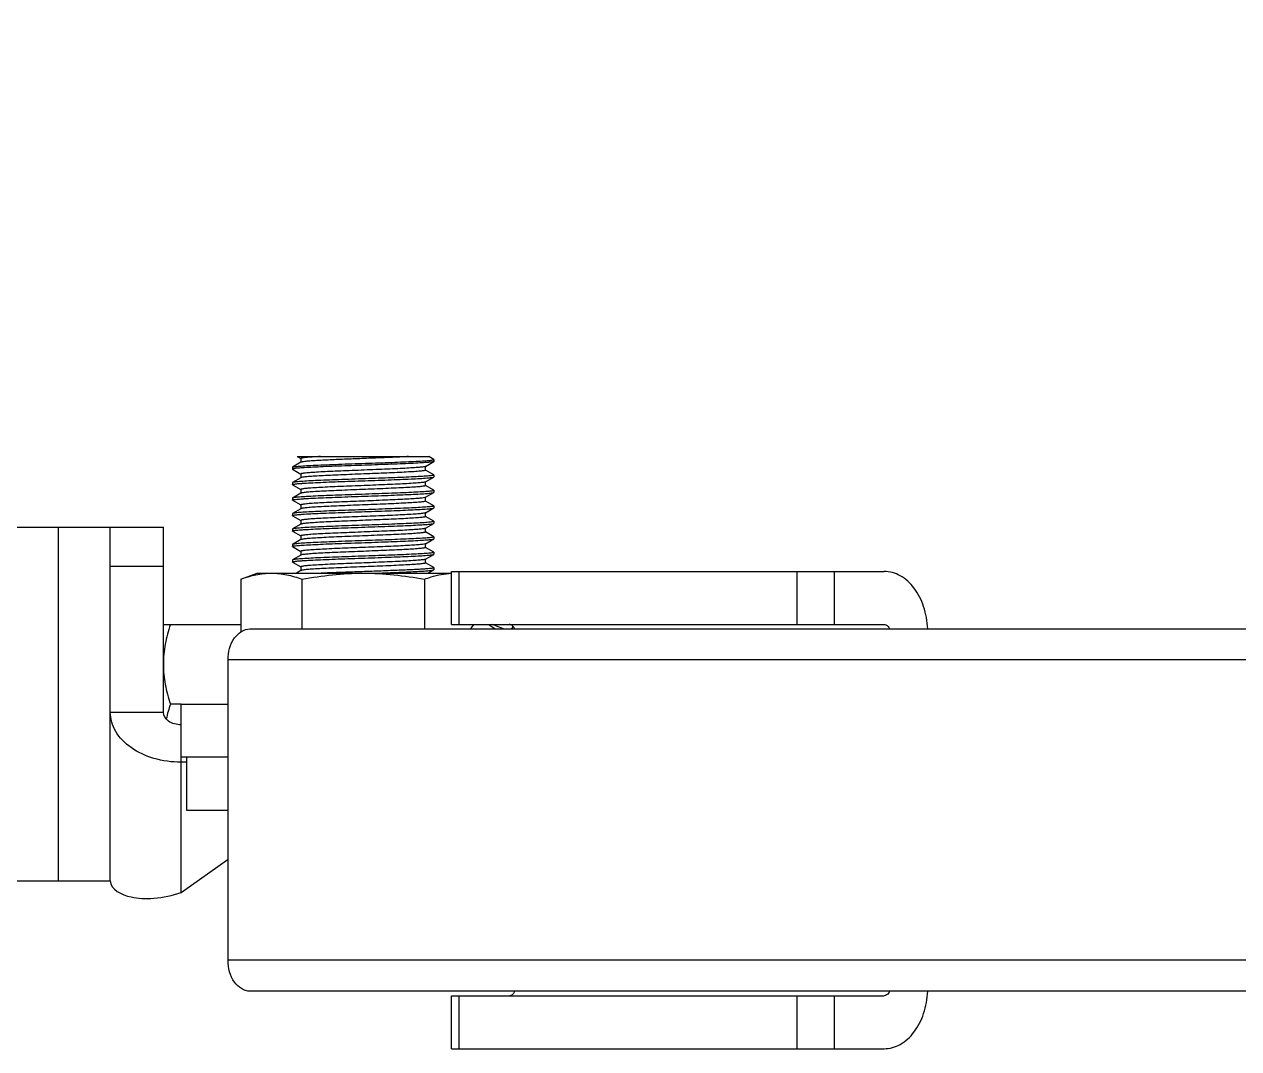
# Model space of a CAD drawing. Extents: x -191212 to 1245715665, y -234495 to 250873.
# Drawn here: x 184853.2 to 185317.9, y 131546.9 to 131938.8 of the extents above; entities that cross this region are included whole.
import ezdxf

# ---------------------------------------------------------------- set-up
doc = ezdxf.new("R2010")
doc.units = 0
doc.header["$LTSCALE"] = 500
doc.layers.get('0').update_dxf_attribs({"linetype": 'CONTINUOUS'})
doc.layers.add('PUB_TEXT', color=7, linetype='CONTINUOUS')
doc.styles.get("Standard").update_dxf_attribs({"font": 'tssdeng.shx', "width": 0.7, "bigfont": 'hztxt.shx'})
doc.dimstyles.get("Standard").update_dxf_attribs({"dimscale": 100, "dimtxt": 3.5, "dimasz": 1, "dimexe": 2.5, "dimexo": 3, "dimgap": 1.5, "dimtad": 1, "dimdec": 0, "dimzin": 0, "dimdsep": 46, "dimtxsty": 'Standard', "dimblk": 'ARCHTICK', "dimcen": 0.09, "dimadec": 0, "dimazin": 0, "dimtfac": 1, "dimtdec": 0, "dimtix": 1, "dimtmove": 2, "dimatfit": 3, "dimfxl": 1, "dimtolj": 1, "dimtzin": 0, "dimarcsym": 0})

# ---------------------------------------------------------------- blocks, each defined once
blk = doc.blocks.new('_ArchTick')
at = {"color": 0, "linetype": 'ByBlock', "const_width": 0.4}
blk.add_lwpolyline([(-0.5, -0.5), (0.5, 0.5)], dxfattribs=at)
blk = doc.blocks.new('deeeeee')
at = {"linetype": 'Continuous'}
for p, q in [((-465055.39, -352122.28), (-465060.15, -352125.02)), ((-465057.47, -352118.95), (-465055.42, -352120.14)), ((-465057.47, -352118.95), (-464981.8, -352118.95)), ((-465055.39, -352120.11), (-465055.39, -352122.28)), ((-465055.31, -352122.23), (-465055.39, -352122.28)), ((-464983.82, -352124.65), (-464983.74, -352124.6)), ((-464983.74, -352124.6), (-464978.98, -352121.85)), ((-464983.74, -352126.78), (-464983.74, -352124.6)), ((-464978.99, -352120.57), (-464981.8, -352118.95)), ((-464978.91, -352120.66), (-464978.99, -352120.57)), ((-464978.91, -352121.77), (-464978.98, -352121.85)), ((-464978.91, -352120.66), (-464978.91, -352121.77)), ((-465060.22, -352125.11), (-465060.15, -352125.02)), ((-465060.22, -352125.11), (-465060.22, -352126.21)), ((-465060.22, -352125.11), (-465060.22, -352126.21)), ((-465060.22, -352126.2), (-465060.22, -352126.21)), ((-465060.15, -352126.3), (-465060.22, -352126.21)), ((-465060.15, -352126.3), (-465055.42, -352129.04)), ((-465055.39, -352131.18), (-465060.15, -352133.91)), ((-465055.39, -352129), (-465055.39, -352131.18)), ((-465055.31, -352131.13), (-465055.39, -352131.18)), ((-465055.15, -352131.06), (-465055.31, -352131.13)), ((-464983.74, -352133.5), (-464978.98, -352130.75)), ((-464978.99, -352129.47), (-464983.72, -352126.74)), ((-464978.99, -352129.47), (-464978.91, -352129.55)), ((-464978.98, -352130.75), (-464978.91, -352130.66)), ((-464978.91, -352129.55), (-464978.91, -352130.66)), ((-464978.91, -352129.55), (-464978.91, -352130.66)), ((-465060.15, -352133.91), (-465060.22, -352134)), ((-465060.22, -352134), (-465060.22, -352135.11)), ((-465060.22, -352134), (-465060.22, -352135.11)), ((-465060.22, -352135.11), (-465060.22, -352135.09)), ((-465060.15, -352135.19), (-465060.22, -352135.11)), ((-465060.15, -352135.19), (-465055.42, -352137.93)), ((-465055.39, -352137.9), (-465055.39, -352140.07)), ((-464983.82, -352133.55), (-464983.74, -352133.5)), ((-464983.74, -352135.67), (-464983.74, -352133.5)), ((-464978.99, -352138.36), (-464983.72, -352135.64)), ((-464978.99, -352138.36), (-464978.91, -352138.45)), ((-464978.91, -352138.45), (-464978.91, -352139.55)), ((-464978.91, -352138.45), (-464978.91, -352139.55)), ((-465060.15, -352142.81), (-465060.22, -352142.89)), ((-465060.22, -352142.89), (-465060.22, -352144)), ((-465060.22, -352142.89), (-465060.22, -352144)), ((-465060.22, -352144), (-465060.22, -352143.99)), ((-465060.15, -352144.09), (-465060.22, -352144)), ((-465055.39, -352140.07), (-465060.15, -352142.81)), ((-465060.15, -352144.09), (-465055.42, -352146.82)), ((-465055.31, -352140.02), (-465055.39, -352140.07)), ((-464983.82, -352142.44), (-464983.74, -352142.39)), ((-464983.74, -352142.39), (-464978.98, -352139.64)), ((-464983.74, -352144.57), (-464983.74, -352142.39)), ((-464978.99, -352147.25), (-464983.72, -352144.53)), ((-464978.98, -352139.64), (-464978.91, -352139.55)), ((-465060.15, -352151.7), (-465060.22, -352151.79)), ((-465060.22, -352151.79), (-465060.22, -352152.89)), ((-465060.22, -352151.79), (-465060.22, -352152.89)), ((-465055.39, -352148.96), (-465060.15, -352151.7)), ((-465055.39, -352146.79), (-465055.39, -352148.96)), ((-465055.31, -352148.91), (-465055.39, -352148.96)), ((-464983.82, -352151.33), (-464983.74, -352151.28)), ((-464983.74, -352151.28), (-464978.98, -352148.53)), ((-464983.74, -352153.46), (-464983.74, -352151.28)), ((-464978.99, -352147.25), (-464978.91, -352147.34)), ((-464978.98, -352148.53), (-464978.91, -352148.45)), ((-464978.91, -352147.34), (-464978.91, -352148.45)), ((-464978.91, -352147.34), (-464978.91, -352148.45)), ((-465060.22, -352152.89), (-465060.22, -352152.88)), ((-465060.15, -352152.98), (-465060.22, -352152.89)), ((-465060.15, -352152.98), (-465055.42, -352155.72)), ((-465055.39, -352157.86), (-465060.15, -352160.59)), ((-465055.39, -352155.68), (-465055.39, -352157.86)), ((-465055.31, -352157.81), (-465055.39, -352157.86)), ((-464983.74, -352160.18), (-464978.98, -352157.43)), ((-464978.99, -352156.15), (-464983.72, -352153.42)), ((-464978.99, -352156.15), (-464978.91, -352156.23)), ((-464978.98, -352157.43), (-464978.91, -352157.34)), ((-464978.91, -352156.23), (-464978.91, -352157.34)), ((-464978.91, -352156.23), (-464978.91, -352157.34)), ((-465419.1, -352159.62), (-465134.51, -352159.62)), ((-465194.77, -352362.9), (-465194.77, -352159.62)), ((-465165, -352362.9), (-465165, -352159.62)), ((-465134.51, -352265.97), (-465134.51, -352159.62)), ((-465060.15, -352160.59), (-465060.22, -352160.68)), ((-465060.22, -352160.68), (-465060.22, -352161.79)), ((-465060.22, -352160.68), (-465060.22, -352161.79)), ((-465060.22, -352161.79), (-465060.22, -352161.77)), ((-465060.15, -352161.87), (-465060.22, -352161.79)), ((-465060.15, -352161.87), (-465055.42, -352164.61)), ((-465055.39, -352164.58), (-465055.39, -352166.75)), ((-464983.82, -352160.23), (-464983.74, -352160.18)), ((-464983.74, -352162.35), (-464983.74, -352160.18)), ((-464983.74, -352169.07), (-464978.98, -352166.32)), ((-464978.99, -352165.04), (-464983.72, -352162.32)), ((-464978.99, -352165.04), (-464978.91, -352165.13)), ((-464978.98, -352166.32), (-464978.91, -352166.23)), ((-464978.91, -352165.13), (-464978.91, -352166.23)), ((-464978.91, -352165.13), (-464978.91, -352166.23)), ((-465060.15, -352169.49), (-465060.22, -352169.57)), ((-465060.22, -352169.57), (-465060.22, -352170.68)), ((-465060.22, -352169.57), (-465060.22, -352170.68)), ((-465060.22, -352170.68), (-465060.22, -352170.67)), ((-465060.15, -352170.77), (-465060.22, -352170.68)), ((-465055.39, -352166.75), (-465060.15, -352169.49)), ((-465060.15, -352170.77), (-465055.42, -352173.51)), ((-465055.31, -352166.7), (-465055.39, -352166.75)), ((-465055.39, -352173.47), (-465055.39, -352175.64)), ((-464983.82, -352169.12), (-464983.97, -352169.18)), ((-464983.82, -352169.12), (-464983.74, -352169.07)), ((-464983.74, -352171.25), (-464983.74, -352169.07)), ((-464978.99, -352173.93), (-464983.72, -352171.21)), ((-465060.15, -352178.38), (-465060.22, -352178.47)), ((-465060.22, -352178.47), (-465060.22, -352179.58)), ((-465060.22, -352178.47), (-465060.22, -352179.58)), ((-465060.22, -352179.58), (-465060.22, -352179.56)), ((-465060.15, -352179.66), (-465060.22, -352179.58)), ((-465055.39, -352175.64), (-465060.15, -352178.38)), ((-465060.15, -352179.66), (-465055.42, -352182.4)), ((-465055.31, -352175.6), (-465055.39, -352175.64)), ((-465055.21, -352175.55), (-465055.31, -352175.6)), ((-464983.82, -352178.01), (-464983.74, -352177.96)), ((-464983.74, -352177.96), (-464978.98, -352175.21)), ((-464983.74, -352180.14), (-464983.74, -352177.96)), ((-464978.99, -352182.83), (-464983.72, -352180.1)), ((-464978.99, -352173.93), (-464978.91, -352174.02)), ((-464978.98, -352175.21), (-464978.91, -352175.13)), ((-464978.91, -352174.02), (-464978.91, -352175.13)), ((-464978.91, -352174.02), (-464978.91, -352175.13)), ((-465165, -352181.95), (-465134.51, -352181.95)), ((-465089.98, -352189.47), (-465080.55, -352186.04)), ((-465080.55, -352186.04), (-464968.76, -352186.04)), ((-465055.39, -352184.54), (-465058, -352186.04)), ((-465055.39, -352182.36), (-465055.39, -352184.54)), ((-465055.31, -352184.49), (-465055.39, -352184.54)), ((-464982.32, -352186.04), (-464978.98, -352184.11)), ((-464978.99, -352182.83), (-464978.91, -352182.91)), ((-464978.98, -352184.11), (-464978.91, -352184.02)), ((-464978.91, -352182.91), (-464978.91, -352184.02)), ((-464978.91, -352182.91), (-464978.91, -352184.02)), ((-464968.76, -352215.5), (-464968.76, -352185.01)), ((-464968.76, -352185.01), (-464719.94, -352185.01)), ((-464964.3, -352215.5), (-464964.3, -352185.01)), ((-464770.25, -352185.01), (-464770.25, -352215.5)), ((-464748.69, -352185.01), (-464748.69, -352215.5)), ((-465089.98, -352189.47), (-465089.98, -352219.73)), ((-465054.78, -352189.47), (-465054.78, -352218.04)), ((-464984.36, -352189.47), (-464984.36, -352218.04)), ((-465134.51, -352215.53), (-465089.98, -352215.53)), ((-465084.68, -352218.04), (-463417.94, -352218.04)), ((-464968.76, -352215.5), (-464719.94, -352215.5)), ((-464956.07, -352215.5), (-464957.87, -352218.04)), ((-464944.68, -352215.5), (-464944.5, -352215.75)), ((-465097.26, -352408.62), (-465097.26, -352235.83)), ((-463552.7, -352235.83), (-465097.26, -352235.83)), ((-465124.35, -352261.26), (-465130.43, -352261.26)), ((-465124.35, -352369.58), (-465124.35, -352261.25)), ((-465124.35, -352261.25), (-465097.26, -352261.25)), ((-465165, -352265.97), (-465134.51, -352265.97)), ((-465097.26, -352291.74), (-465124.35, -352291.74)), ((-465121.21, -352291.74), (-465121.21, -352322.23)), ((-465121.21, -352294.72), (-465124.35, -352294.72)), ((-465121.21, -352322.23), (-465097.26, -352322.23)), ((-465124.35, -352369.58), (-465097.26, -352350.42)), ((-465881.56, -352362.9), (-465165, -352362.9)), ((-463552.7, -352408.62), (-465097.26, -352408.62)), ((-463417.94, -352426.41), (-465084.68, -352426.41)), ((-464968.76, -352459.44), (-464968.76, -352428.95)), ((-464968.76, -352428.95), (-464719.94, -352428.95)), ((-464964.3, -352459.44), (-464964.3, -352428.95)), ((-464770.25, -352428.95), (-464770.25, -352459.44)), ((-464748.69, -352428.95), (-464748.69, -352459.44)), ((-464968.76, -352459.44), (-464719.94, -352459.44))]:
    blk.add_line(p, q, dxfattribs=at)
blk.add_lwpolyline([(-464938.91, -352218.04), (-464942.89, -352216.53), (-464945.02, -352215.5)], dxfattribs=at)
blk.add_arc((-464942.68, -352211.62), 10.52, 330.22964, 332.12474, dxfattribs=at)
for points, knots in [([(-464978.98, -352121.85), (-464979.11, -352121.93), (-464979.53, -352122.02), (-464980.31, -352122.15), (-464981.47, -352122.28), (-464983.69, -352122.47), (-464987.26, -352122.7), (-464992.41, -352122.96), (-464998.55, -352123.23), (-465005.47, -352123.49), (-465012.9, -352123.76), (-465020.58, -352124.03), (-465028.22, -352124.29), (-465035.55, -352124.56), (-465042.28, -352124.82), (-465048.18, -352125.09), (-465052.48, -352125.32), (-465055.34, -352125.51), (-465057, -352125.64), (-465058.31, -352125.77), (-465059.3, -352125.9), (-465059.85, -352126.03), (-465060.2, -352126.12), (-465060.22, -352126.2)], [0, 0, 0, 0, 0.005436, 0.015295, 0.02956, 0.048124, 0.097458, 0.161522, 0.237979, 0.324028, 0.416511, 0.512037, 0.607098, 0.698208, 0.782022, 0.855468, 0.915857, 0.940446, 0.960989, 0.977304, 0.989257, 0.996774, 1, 1, 1, 1]), ([(-465060.15, -352125.02), (-465060.02, -352124.95), (-465059.6, -352124.85), (-465058.81, -352124.72), (-465057.65, -352124.59), (-465055.42, -352124.4), (-465051.82, -352124.17), (-465046.64, -352123.91), (-465040.47, -352123.64), (-465033.52, -352123.37), (-465026.05, -352123.11), (-465018.35, -352122.84), (-465010.69, -352122.57), (-465003.36, -352122.31), (-464996.63, -352122.04), (-464990.75, -352121.77), (-464986.47, -352121.54), (-464983.64, -352121.35), (-464982, -352121.22), (-464980.73, -352121.09), (-464979.75, -352120.96), (-464979.26, -352120.85), (-464978.91, -352120.74), (-464978.91, -352120.66)], [0, 0, 0, 0, 0.005474, 0.015397, 0.029751, 0.04843, 0.098054, 0.162473, 0.239322, 0.325768, 0.418622, 0.514456, 0.609731, 0.70093, 0.784687, 0.857913, 0.91791, 0.942239, 0.962481, 0.978455, 0.990031, 0.997145, 1, 1, 1, 1]), ([(-465044.14, -352118.95), (-465045.73, -352119.04), (-465047.97, -352119.17), (-465050.74, -352119.37), (-465052.35, -352119.52), (-465053.61, -352119.65), (-465054.57, -352119.79), (-465055.06, -352119.91), (-465055.39, -352120.03), (-465055.39, -352120.11)], [0, 0, 0, 0, 0.42036, 0.591474, 0.734119, 0.846922, 0.928807, 0.97931, 1, 1, 1, 1]), ([(-464983.82, -352124.65), (-464983.94, -352124.72), (-464984.33, -352124.82), (-464985.49, -352125.03), (-464987.74, -352125.24), (-464991.27, -352125.5), (-464995.86, -352125.76), (-465001.31, -352126.03), (-465007.43, -352126.29), (-465014, -352126.56), (-465020.78, -352126.83), (-465027.51, -352127.09), (-465033.94, -352127.36), (-465039.85, -352127.62), (-465045.01, -352127.89), (-465048.76, -352128.12), (-465051.24, -352128.31), (-465052.69, -352128.44), (-465053.81, -352128.57), (-465054.66, -352128.71), (-465055.1, -352128.81), (-465055.39, -352128.93), (-465055.39, -352129)], [0, 0, 0, 0, 0.005874, 0.016149, 0.049759, 0.099805, 0.164491, 0.241456, 0.327881, 0.420594, 0.516191, 0.611162, 0.702019, 0.785427, 0.858327, 0.918049, 0.942269, 0.962424, 0.97834, 0.989887, 0.997022, 1, 1, 1, 1]), ([(-464993.49, -352118.95), (-464996.2, -352119.11), (-465002.1, -352119.4), (-465011.43, -352119.79), (-465021.45, -352120.18), (-465031.3, -352120.57), (-465039.04, -352120.91), (-465044.54, -352121.2), (-465047.94, -352121.39), (-465050.74, -352121.6), (-465052.9, -352121.78), (-465054.33, -352121.99), (-465055.09, -352122.11), (-465055.31, -352122.23)], [0, 0, 0, 0, 0.131034, 0.286202, 0.452618, 0.616437, 0.764037, 0.82784, 0.883154, 0.928833, 0.963939, 0.987775, 1, 1, 1, 1]), ([(-465060.22, -352135.09), (-465060.2, -352135.01), (-465059.85, -352134.92), (-465059.3, -352134.79), (-465058.31, -352134.67), (-465057, -352134.53), (-465055.34, -352134.4), (-465052.48, -352134.21), (-465048.19, -352133.98), (-465042.28, -352133.72), (-465035.55, -352133.45), (-465028.23, -352133.19), (-465020.58, -352132.92), (-465012.9, -352132.65), (-465005.47, -352132.39), (-464998.55, -352132.12), (-464992.41, -352131.86), (-464987.26, -352131.59), (-464983.69, -352131.37), (-464981.47, -352131.17), (-464980.31, -352131.04), (-464979.53, -352130.91), (-464979.11, -352130.82), (-464978.98, -352130.75)], [0, 0, 0, 0, 0.003225, 0.010741, 0.022692, 0.039006, 0.059547, 0.084135, 0.144521, 0.217966, 0.301777, 0.392884, 0.487948, 0.583476, 0.67596, 0.762008, 0.838468, 0.902535, 0.95187, 0.970436, 0.984702, 0.994562, 1, 1, 1, 1]), ([(-464978.91, -352129.55), (-464978.91, -352129.63), (-464979.26, -352129.74), (-464979.75, -352129.85), (-464980.73, -352129.98), (-464982, -352130.11), (-464983.64, -352130.25), (-464986.47, -352130.44), (-464990.75, -352130.67), (-464996.63, -352130.93), (-465003.36, -352131.2), (-465010.69, -352131.47), (-465018.35, -352131.73), (-465026.05, -352132), (-465033.52, -352132.27), (-465040.47, -352132.53), (-465046.64, -352132.8), (-465051.82, -352133.06), (-465055.42, -352133.29), (-465057.65, -352133.49), (-465058.81, -352133.61), (-465059.6, -352133.75), (-465060.02, -352133.84), (-465060.15, -352133.91)], [0, 0, 0, 0, 0.002855, 0.009969, 0.021546, 0.03752, 0.057763, 0.082092, 0.142088, 0.215313, 0.299069, 0.390267, 0.485541, 0.581373, 0.674225, 0.760673, 0.837524, 0.901944, 0.951568, 0.970248, 0.984602, 0.994526, 1, 1, 1, 1]), ([(-464983.74, -352126.78), (-464983.74, -352126.85), (-464984.02, -352126.97), (-464984.46, -352127.07), (-464985.28, -352127.2), (-464986.36, -352127.33), (-464987.76, -352127.46), (-464990.17, -352127.65), (-464993.81, -352127.87), (-464998.84, -352128.13), (-465004.6, -352128.4), (-465010.9, -352128.66), (-465017.51, -352128.92), (-465024.19, -352129.18), (-465030.7, -352129.45), (-465036.82, -352129.71), (-465042.32, -352129.97), (-465047.01, -352130.23), (-465050.73, -352130.47), (-465053.33, -352130.74), (-465054.7, -352130.91), (-465055.15, -352131.06)], [0, 0, 0, 0, 0.002911, 0.009849, 0.021073, 0.036545, 0.056142, 0.079704, 0.137856, 0.208956, 0.290481, 0.379534, 0.472947, 0.567398, 0.659524, 0.746048, 0.823893, 0.890294, 0.942901, 0.979872, 1, 1, 1, 1]), ([(-464978.91, -352138.45), (-464978.91, -352138.52), (-464979.26, -352138.63), (-464979.75, -352138.74), (-464980.73, -352138.88), (-464982, -352139.01), (-464983.64, -352139.14), (-464986.47, -352139.33), (-464990.75, -352139.56), (-464996.63, -352139.83), (-465003.36, -352140.09), (-465010.69, -352140.36), (-465018.35, -352140.63), (-465026.05, -352140.89), (-465033.52, -352141.16), (-465040.47, -352141.43), (-465046.64, -352141.69), (-465051.82, -352141.96), (-465055.42, -352142.18), (-465057.65, -352142.38), (-465058.81, -352142.51), (-465059.6, -352142.64), (-465060.02, -352142.73), (-465060.15, -352142.81)], [0, 0, 0, 0, 0.002855, 0.009968, 0.021544, 0.037518, 0.05776, 0.082088, 0.142084, 0.21531, 0.299066, 0.390263, 0.485541, 0.581378, 0.674232, 0.760678, 0.837529, 0.901949, 0.951571, 0.970249, 0.984603, 0.994526, 1, 1, 1, 1]), ([(-464983.82, -352133.55), (-464983.94, -352133.62), (-464984.33, -352133.71), (-464985.49, -352133.92), (-464987.74, -352134.13), (-464991.27, -352134.4), (-464995.86, -352134.65), (-465001.31, -352134.92), (-465007.43, -352135.19), (-465014, -352135.45), (-465020.78, -352135.72), (-465027.51, -352135.99), (-465033.94, -352136.25), (-465039.85, -352136.52), (-465045.01, -352136.78), (-465048.76, -352137.01), (-465051.24, -352137.2), (-465052.69, -352137.34), (-465053.81, -352137.46), (-465054.66, -352137.6), (-465055.1, -352137.7), (-465055.39, -352137.82), (-465055.39, -352137.9)], [0, 0, 0, 0, 0.005874, 0.016149, 0.049759, 0.099805, 0.164491, 0.241457, 0.327881, 0.420594, 0.516191, 0.611162, 0.702019, 0.785427, 0.858326, 0.918049, 0.942267, 0.962424, 0.978338, 0.989888, 0.99702, 1, 1, 1, 1]), ([(-464983.74, -352135.67), (-464983.74, -352135.74), (-464984.03, -352135.86), (-464984.48, -352135.97), (-464985.33, -352136.1), (-464986.45, -352136.23), (-464987.89, -352136.36), (-464990.37, -352136.56), (-464994.12, -352136.79), (-464999.28, -352137.05), (-465005.19, -352137.31), (-465011.62, -352137.58), (-465018.35, -352137.85), (-465025.13, -352138.11), (-465031.69, -352138.38), (-465037.82, -352138.65), (-465043.27, -352138.91), (-465047.85, -352139.17), (-465051.39, -352139.43), (-465053.64, -352139.65), (-465054.81, -352139.86), (-465055.19, -352139.95), (-465055.31, -352140.02)], [0, 0, 0, 0, 0.002979, 0.01011, 0.021658, 0.037569, 0.057721, 0.081935, 0.141646, 0.214533, 0.297928, 0.388772, 0.483732, 0.579321, 0.672029, 0.758455, 0.835426, 0.900125, 0.95019, 0.983823, 0.994112, 1, 1, 1, 1]), ([(-465060.22, -352143.99), (-465060.2, -352143.9), (-465059.85, -352143.81), (-465059.3, -352143.68), (-465058.31, -352143.56), (-465057, -352143.43), (-465055.34, -352143.3), (-465052.48, -352143.1), (-465048.19, -352142.88), (-465042.28, -352142.61), (-465035.55, -352142.35), (-465028.22, -352142.08), (-465020.58, -352141.81), (-465012.9, -352141.55), (-465005.47, -352141.28), (-464998.55, -352141.01), (-464992.41, -352140.75), (-464987.26, -352140.49), (-464983.69, -352140.26), (-464981.47, -352140.06), (-464980.31, -352139.94), (-464979.53, -352139.8), (-464979.11, -352139.71), (-464978.98, -352139.64)], [0, 0, 0, 0, 0.003225, 0.010742, 0.022694, 0.039008, 0.059551, 0.084139, 0.144526, 0.217973, 0.301788, 0.392894, 0.487953, 0.583479, 0.675961, 0.762009, 0.838466, 0.902531, 0.951868, 0.970435, 0.984701, 0.994562, 1, 1, 1, 1]), ([(-464984.06, -352142.53), (-464984.56, -352142.68), (-464985.99, -352142.85), (-464988.67, -352143.11), (-464992.45, -352143.36), (-464997.18, -352143.62), (-465002.71, -352143.88), (-465011.06, -352144.23), (-465019.76, -352144.57), (-465028.51, -352144.92), (-465034.75, -352145.18), (-465040.46, -352145.44), (-465045.43, -352145.7), (-465049.04, -352145.92), (-465051.42, -352146.11), (-465052.8, -352146.24), (-465053.87, -352146.37), (-465054.69, -352146.5), (-465055.12, -352146.6), (-465055.39, -352146.72), (-465055.39, -352146.79)], [0, 0, 0, 0, 0.02164, 0.059864, 0.113419, 0.180452, 0.258616, 0.345169, 0.53109, 0.623921, 0.712302, 0.793127, 0.863558, 0.921128, 0.944446, 0.963837, 0.979144, 0.990248, 0.997114, 1, 1, 1, 1]), ([(-464983.74, -352144.57), (-464983.74, -352144.64), (-464984.03, -352144.76), (-464984.48, -352144.86), (-464985.33, -352145), (-464986.45, -352145.12), (-464987.89, -352145.26), (-464990.37, -352145.45), (-464994.12, -352145.68), (-464999.28, -352145.94), (-465005.19, -352146.21), (-465011.62, -352146.47), (-465018.35, -352146.74), (-465025.13, -352147.01), (-465031.69, -352147.27), (-465037.82, -352147.54), (-465043.27, -352147.81), (-465047.85, -352148.06), (-465051.39, -352148.33), (-465053.64, -352148.54), (-465054.81, -352148.75), (-465055.19, -352148.84), (-465055.31, -352148.91)], [0, 0, 0, 0, 0.002978, 0.010111, 0.021657, 0.037569, 0.05772, 0.081936, 0.141647, 0.214533, 0.297928, 0.388772, 0.483731, 0.57932, 0.672029, 0.758455, 0.835427, 0.900125, 0.95019, 0.983823, 0.99411, 1, 1, 1, 1]), ([(-465060.22, -352152.88), (-465060.2, -352152.8), (-465059.85, -352152.71), (-465059.3, -352152.58), (-465058.31, -352152.46), (-465057, -352152.32), (-465055.34, -352152.19), (-465052.48, -352152), (-465048.19, -352151.77), (-465042.28, -352151.5), (-465035.55, -352151.24), (-465028.23, -352150.97), (-465020.58, -352150.71), (-465012.91, -352150.44), (-465005.47, -352150.17), (-464998.55, -352149.91), (-464992.41, -352149.64), (-464987.26, -352149.38), (-464983.69, -352149.15), (-464981.47, -352148.96), (-464980.31, -352148.83), (-464979.53, -352148.7), (-464979.11, -352148.61), (-464978.98, -352148.53)], [0, 0, 0, 0, 0.003225, 0.010742, 0.022693, 0.039008, 0.059551, 0.084139, 0.144525, 0.217968, 0.30178, 0.392886, 0.487947, 0.583471, 0.675953, 0.762004, 0.838465, 0.902532, 0.951868, 0.970435, 0.984701, 0.994562, 1, 1, 1, 1]), ([(-464978.91, -352147.34), (-464978.91, -352147.42), (-464979.26, -352147.53), (-464979.75, -352147.64), (-464980.73, -352147.77), (-464982, -352147.9), (-464983.64, -352148.03), (-464986.47, -352148.22), (-464990.75, -352148.46), (-464996.63, -352148.72), (-465003.36, -352148.99), (-465010.69, -352149.25), (-465018.35, -352149.52), (-465026.06, -352149.79), (-465033.52, -352150.06), (-465040.47, -352150.32), (-465046.64, -352150.59), (-465051.82, -352150.85), (-465055.42, -352151.08), (-465057.65, -352151.27), (-465058.81, -352151.4), (-465059.6, -352151.53), (-465060.02, -352151.63), (-465060.15, -352151.7)], [0, 0, 0, 0, 0.002855, 0.009969, 0.021546, 0.03752, 0.057763, 0.082092, 0.142089, 0.215318, 0.299077, 0.390275, 0.485549, 0.581383, 0.674236, 0.760681, 0.837528, 0.901946, 0.95157, 0.970249, 0.984603, 0.994526, 1, 1, 1, 1]), ([(-464983.82, -352151.33), (-464983.94, -352151.4), (-464984.33, -352151.5), (-464985.49, -352151.71), (-464987.74, -352151.92), (-464991.27, -352152.18), (-464995.86, -352152.44), (-465001.31, -352152.71), (-465007.43, -352152.97), (-465014, -352153.24), (-465020.78, -352153.51), (-465027.51, -352153.77), (-465033.94, -352154.04), (-465039.85, -352154.3), (-465045.01, -352154.57), (-465048.76, -352154.8), (-465051.24, -352154.99), (-465052.69, -352155.12), (-465053.81, -352155.25), (-465054.66, -352155.39), (-465055.1, -352155.49), (-465055.39, -352155.61), (-465055.39, -352155.68)], [0, 0, 0, 0, 0.005876, 0.016149, 0.049758, 0.099805, 0.164491, 0.241457, 0.327882, 0.420595, 0.516192, 0.611162, 0.702019, 0.785427, 0.858326, 0.918048, 0.942268, 0.962423, 0.978339, 0.989887, 0.997021, 1, 1, 1, 1]), ([(-465060.22, -352161.77), (-465060.2, -352161.69), (-465059.85, -352161.6), (-465059.3, -352161.47), (-465058.31, -352161.35), (-465057, -352161.22), (-465055.34, -352161.08), (-465052.48, -352160.89), (-465048.19, -352160.66), (-465042.28, -352160.4), (-465035.55, -352160.13), (-465028.23, -352159.87), (-465020.58, -352159.6), (-465012.9, -352159.33), (-465005.47, -352159.07), (-464998.55, -352158.8), (-464992.41, -352158.54), (-464987.26, -352158.27), (-464983.69, -352158.05), (-464981.47, -352157.85), (-464980.31, -352157.72), (-464979.53, -352157.59), (-464979.11, -352157.5), (-464978.98, -352157.43)], [0, 0, 0, 0, 0.003225, 0.010741, 0.022692, 0.039006, 0.059547, 0.084135, 0.144521, 0.217967, 0.30178, 0.392887, 0.48795, 0.583479, 0.675962, 0.76201, 0.838468, 0.902535, 0.95187, 0.970436, 0.984702, 0.994562, 1, 1, 1, 1]), ([(-464978.91, -352156.23), (-464978.91, -352156.31), (-464979.26, -352156.42), (-464979.75, -352156.53), (-464980.73, -352156.66), (-464982, -352156.79), (-464983.64, -352156.93), (-464986.47, -352157.12), (-464990.75, -352157.35), (-464996.63, -352157.61), (-465003.36, -352157.88), (-465010.69, -352158.15), (-465018.35, -352158.41), (-465026.05, -352158.68), (-465033.52, -352158.95), (-465040.47, -352159.22), (-465046.64, -352159.48), (-465051.82, -352159.74), (-465055.42, -352159.97), (-465057.65, -352160.17), (-465058.81, -352160.29), (-465059.6, -352160.43), (-465060.02, -352160.52), (-465060.15, -352160.59)], [0, 0, 0, 0, 0.002855, 0.009968, 0.021545, 0.037519, 0.057762, 0.08209, 0.142086, 0.21531, 0.299066, 0.390263, 0.485539, 0.581372, 0.674224, 0.760672, 0.837524, 0.901944, 0.951568, 0.970248, 0.984602, 0.994526, 1, 1, 1, 1]), ([(-464983.74, -352153.46), (-464983.74, -352153.53), (-464984.03, -352153.65), (-464984.48, -352153.75), (-464985.33, -352153.89), (-464986.45, -352154.02), (-464987.89, -352154.15), (-464990.37, -352154.34), (-464994.12, -352154.57), (-464999.28, -352154.84), (-465005.19, -352155.1), (-465011.62, -352155.37), (-465018.35, -352155.63), (-465025.13, -352155.9), (-465031.69, -352156.17), (-465037.82, -352156.43), (-465043.27, -352156.7), (-465047.85, -352156.96), (-465051.39, -352157.22), (-465053.64, -352157.43), (-465054.81, -352157.64), (-465055.19, -352157.74), (-465055.31, -352157.81)], [0, 0, 0, 0, 0.002978, 0.010111, 0.021656, 0.037569, 0.05772, 0.081935, 0.141646, 0.214533, 0.297927, 0.388772, 0.483731, 0.579321, 0.67203, 0.758455, 0.835427, 0.900125, 0.95019, 0.983823, 0.994112, 1, 1, 1, 1]), ([(-465060.22, -352170.67), (-465060.2, -352170.58), (-465059.85, -352170.49), (-465059.3, -352170.36), (-465058.31, -352170.24), (-465057, -352170.11), (-465055.34, -352169.98), (-465052.48, -352169.79), (-465048.19, -352169.56), (-465042.28, -352169.29), (-465035.55, -352169.03), (-465028.22, -352168.76), (-465020.58, -352168.49), (-465012.9, -352168.23), (-465005.47, -352167.96), (-464998.55, -352167.69), (-464992.41, -352167.43), (-464987.26, -352167.17), (-464983.69, -352166.94), (-464981.47, -352166.74), (-464980.31, -352166.62), (-464979.53, -352166.49), (-464979.11, -352166.39), (-464978.98, -352166.32)], [0, 0, 0, 0, 0.003225, 0.010742, 0.022694, 0.039009, 0.059552, 0.08414, 0.144527, 0.217974, 0.301788, 0.392895, 0.487953, 0.583477, 0.675959, 0.762007, 0.838465, 0.902531, 0.951868, 0.970435, 0.984701, 0.994562, 1, 1, 1, 1]), ([(-464978.91, -352165.13), (-464978.91, -352165.2), (-464979.26, -352165.31), (-464979.75, -352165.42), (-464980.73, -352165.56), (-464982, -352165.69), (-464983.64, -352165.82), (-464986.47, -352166.01), (-464990.75, -352166.24), (-464996.63, -352166.51), (-465003.36, -352166.77), (-465010.69, -352167.04), (-465018.35, -352167.31), (-465026.06, -352167.57), (-465033.52, -352167.84), (-465040.47, -352168.11), (-465046.64, -352168.37), (-465051.82, -352168.64), (-465055.42, -352168.86), (-465057.65, -352169.06), (-465058.81, -352169.19), (-465059.6, -352169.32), (-465060.02, -352169.41), (-465060.15, -352169.49)], [0, 0, 0, 0, 0.002855, 0.009969, 0.021545, 0.037519, 0.05776, 0.082088, 0.142085, 0.215312, 0.29907, 0.390268, 0.485546, 0.581383, 0.674236, 0.760681, 0.83753, 0.901949, 0.951572, 0.970249, 0.984603, 0.994526, 1, 1, 1, 1]), ([(-464983.82, -352160.23), (-464983.94, -352160.3), (-464984.33, -352160.39), (-464985.49, -352160.6), (-464987.74, -352160.81), (-464991.27, -352161.08), (-464995.86, -352161.34), (-465001.31, -352161.6), (-465007.43, -352161.87), (-465014, -352162.13), (-465020.78, -352162.4), (-465027.51, -352162.67), (-465033.94, -352162.93), (-465039.85, -352163.2), (-465045.01, -352163.46), (-465048.76, -352163.69), (-465051.24, -352163.88), (-465052.69, -352164.02), (-465053.81, -352164.14), (-465054.66, -352164.28), (-465055.1, -352164.38), (-465055.39, -352164.5), (-465055.39, -352164.58)], [0, 0, 0, 0, 0.005874, 0.016149, 0.049758, 0.099805, 0.164491, 0.241456, 0.327881, 0.420594, 0.516191, 0.611162, 0.702019, 0.785427, 0.858327, 0.918049, 0.942268, 0.962424, 0.978338, 0.989888, 0.997021, 1, 1, 1, 1]), ([(-464983.74, -352162.35), (-464983.74, -352162.42), (-464984.03, -352162.54), (-464984.48, -352162.65), (-464985.33, -352162.78), (-464986.45, -352162.91), (-464987.89, -352163.04), (-464990.37, -352163.24), (-464994.12, -352163.47), (-464999.28, -352163.73), (-465005.19, -352163.99), (-465011.62, -352164.26), (-465018.35, -352164.53), (-465025.13, -352164.79), (-465031.69, -352165.06), (-465037.82, -352165.33), (-465043.27, -352165.59), (-465047.85, -352165.85), (-465051.39, -352166.11), (-465053.64, -352166.33), (-465054.81, -352166.54), (-465055.19, -352166.63), (-465055.31, -352166.7)], [0, 0, 0, 0, 0.002979, 0.01011, 0.021658, 0.037569, 0.057721, 0.081935, 0.141647, 0.214533, 0.297928, 0.388772, 0.483732, 0.57932, 0.672029, 0.758455, 0.835426, 0.900125, 0.950189, 0.983823, 0.994111, 1, 1, 1, 1]), ([(-464983.97, -352169.18), (-464984.42, -352169.34), (-464985.78, -352169.5), (-464988.37, -352169.77), (-464992.08, -352170.01), (-464996.77, -352170.28), (-465002.27, -352170.54), (-465008.39, -352170.8), (-465014.9, -352171.06), (-465021.59, -352171.33), (-465028.2, -352171.59), (-465034.5, -352171.85), (-465040.27, -352172.11), (-465045.3, -352172.37), (-465048.95, -352172.6), (-465051.37, -352172.79), (-465052.77, -352172.92), (-465053.85, -352173.04), (-465054.68, -352173.18), (-465055.11, -352173.28), (-465055.39, -352173.4), (-465055.39, -352173.47)], [0, 0, 0, 0, 0.019944, 0.056762, 0.109253, 0.175577, 0.253383, 0.339903, 0.432057, 0.52656, 0.620045, 0.70918, 0.79079, 0.861971, 0.920194, 0.943786, 0.963408, 0.9789, 0.990139, 0.997086, 1, 1, 1, 1]), ([(-464983.74, -352171.25), (-464983.74, -352171.32), (-464984.02, -352171.44), (-464984.46, -352171.54), (-464985.29, -352171.67), (-464986.39, -352171.8), (-464987.8, -352171.93), (-464990.23, -352172.12), (-464993.9, -352172.35), (-464998.97, -352172.61), (-465004.77, -352172.87), (-465011.11, -352173.13), (-465017.75, -352173.4), (-465024.46, -352173.66), (-465030.99, -352173.93), (-465037.11, -352174.19), (-465042.6, -352174.45), (-465047.26, -352174.71), (-465050.94, -352174.95), (-465053.46, -352175.23), (-465054.78, -352175.38), (-465055.21, -352175.55)], [0, 0, 0, 0, 0.00293, 0.009924, 0.021241, 0.036839, 0.056595, 0.080345, 0.138946, 0.21056, 0.292623, 0.382193, 0.476053, 0.570834, 0.663131, 0.749631, 0.827228, 0.893142, 0.945019, 0.981028, 1, 1, 1, 1]), ([(-465060.22, -352179.56), (-465060.2, -352179.48), (-465059.85, -352179.39), (-465059.3, -352179.26), (-465058.31, -352179.14), (-465057, -352179), (-465055.34, -352178.87), (-465052.48, -352178.68), (-465048.19, -352178.45), (-465042.28, -352178.19), (-465035.55, -352177.92), (-465028.23, -352177.65), (-465020.58, -352177.39), (-465012.91, -352177.12), (-465005.47, -352176.85), (-464998.55, -352176.59), (-464992.41, -352176.32), (-464987.26, -352176.06), (-464983.69, -352175.83), (-464981.47, -352175.64), (-464980.31, -352175.51), (-464979.53, -352175.38), (-464979.11, -352175.29), (-464978.98, -352175.21)], [0, 0, 0, 0, 0.003224, 0.010741, 0.022692, 0.039006, 0.059548, 0.084136, 0.144522, 0.217964, 0.301775, 0.392882, 0.487945, 0.583471, 0.675954, 0.762005, 0.838466, 0.902533, 0.951869, 0.970435, 0.984701, 0.994562, 1, 1, 1, 1]), ([(-464978.91, -352174.02), (-464978.91, -352174.1), (-464979.26, -352174.21), (-464979.75, -352174.32), (-464980.73, -352174.45), (-464982, -352174.58), (-464983.64, -352174.71), (-464986.47, -352174.91), (-464990.75, -352175.14), (-464996.63, -352175.4), (-465003.36, -352175.67), (-465010.69, -352175.93), (-465018.35, -352176.2), (-465026.05, -352176.47), (-465033.52, -352176.74), (-465040.47, -352177), (-465046.64, -352177.27), (-465051.82, -352177.53), (-465055.42, -352177.76), (-465057.65, -352177.96), (-465058.81, -352178.08), (-465059.6, -352178.21), (-465060.02, -352178.31), (-465060.15, -352178.38)], [0, 0, 0, 0, 0.002855, 0.009969, 0.021546, 0.037521, 0.057764, 0.082093, 0.14209, 0.215317, 0.299076, 0.390274, 0.485548, 0.581381, 0.674233, 0.760678, 0.837526, 0.901945, 0.951569, 0.970248, 0.984602, 0.994526, 1, 1, 1, 1]), ([(-464983.82, -352178.01), (-464983.94, -352178.08), (-464984.33, -352178.18), (-464985.49, -352178.39), (-464987.74, -352178.6), (-464991.27, -352178.86), (-464995.86, -352179.12), (-465001.31, -352179.39), (-465007.43, -352179.65), (-465014, -352179.92), (-465020.78, -352180.19), (-465027.51, -352180.45), (-465033.94, -352180.72), (-465039.85, -352180.99), (-465045.01, -352181.25), (-465048.76, -352181.48), (-465051.24, -352181.67), (-465052.69, -352181.8), (-465053.81, -352181.93), (-465054.66, -352182.07), (-465055.1, -352182.17), (-465055.39, -352182.29), (-465055.39, -352182.36)], [0, 0, 0, 0, 0.005875, 0.016149, 0.049759, 0.099805, 0.164492, 0.241457, 0.327882, 0.420594, 0.516191, 0.611162, 0.702019, 0.785427, 0.858326, 0.918049, 0.942268, 0.962424, 0.978338, 0.989888, 0.99702, 1, 1, 1, 1]), ([(-464983.74, -352180.14), (-464983.74, -352180.21), (-464984.03, -352180.33), (-464984.48, -352180.43), (-464985.33, -352180.57), (-464986.45, -352180.7), (-464987.89, -352180.83), (-464990.37, -352181.02), (-464994.12, -352181.25), (-464999.28, -352181.52), (-465005.19, -352181.78), (-465011.62, -352182.05), (-465018.35, -352182.31), (-465025.13, -352182.58), (-465031.69, -352182.85), (-465037.82, -352183.11), (-465043.27, -352183.38), (-465047.85, -352183.64), (-465051.39, -352183.9), (-465053.64, -352184.11), (-465054.81, -352184.32), (-465055.19, -352184.42), (-465055.31, -352184.49)], [0, 0, 0, 0, 0.002978, 0.01011, 0.021657, 0.037569, 0.057721, 0.081935, 0.141646, 0.214533, 0.297927, 0.388772, 0.483732, 0.579321, 0.67203, 0.758455, 0.835427, 0.900125, 0.95019, 0.983823, 0.994112, 1, 1, 1, 1]), ([(-465089.98, -352189.47), (-465087.13, -352188.43), (-465081.36, -352186.7), (-465075.34, -352186.04), (-465072.38, -352186.04)], [0, 0, 0, 0, 0.506411, 1, 1, 1, 1]), ([(-465072.38, -352186.04), (-465069.42, -352186.04), (-465063.4, -352186.7), (-465057.63, -352188.43), (-465054.78, -352189.47)], [0, 0, 0, 0, 0.493589, 1, 1, 1, 1]), ([(-464978.91, -352182.91), (-464978.91, -352182.96), (-464979.07, -352183.05), (-464979.35, -352183.12), (-464979.84, -352183.22), (-464980.85, -352183.36), (-464982.58, -352183.53), (-464985.16, -352183.71), (-464988.4, -352183.91), (-464992.23, -352184.1), (-464996.58, -352184.29), (-465003.17, -352184.55), (-465012.03, -352184.88), (-465022.91, -352185.25), (-465033.54, -352185.63), (-465040.45, -352185.9), (-465043.73, -352186.04)], [0, 0, 0, 0, 0.002115, 0.006819, 0.014376, 0.024804, 0.054125, 0.094291, 0.144561, 0.203991, 0.271458, 0.345683, 0.50868, 0.68068, 0.848679, 1, 1, 1, 1]), ([(-465013.6, -352186.04), (-465009.23, -352185.88), (-465002.93, -352185.66), (-464994.93, -352185.33), (-464989.88, -352185.09), (-464985.7, -352184.86), (-464982.5, -352184.63), (-464980.48, -352184.44), (-464979.43, -352184.25), (-464979.09, -352184.17), (-464978.98, -352184.11)], [0, 0, 0, 0, 0.377797, 0.545491, 0.692435, 0.814388, 0.907853, 0.970196, 0.989179, 1, 1, 1, 1]), ([(-464984.36, -352189.47), (-464983.08, -352189.01), (-464978.03, -352187.31), (-464972.73, -352186.27), (-464968.76, -352186.09)], [0, 0, 0, 0, 0.255201, 1, 1, 1, 1]), ([(-464694.85, -352218.03), (-464695.07, -352213.69), (-464696.57, -352205.35), (-464701.97, -352194.54), (-464709.96, -352186.96), (-464716.76, -352185.01), (-464719.94, -352185.01)], [0, 0, 0, 0, 0.28827, 0.554385, 0.789199, 1, 1, 1, 1]), ([(-464947.62, -352215.45), (-464947.31, -352215.65), (-464945.96, -352216.56), (-464944.57, -352217.4), (-464943.48, -352218.03)], [0, 0, 0, 0, 0.2275, 1, 1, 1, 1]), ([(-465130.43, -352215.53), (-465131.66, -352219.23), (-465133.72, -352226.74), (-465134.51, -352234.53), (-465134.51, -352238.4)], [0, 0, 0, 0, 0.501873, 1, 1, 1, 1]), ([(-465097.26, -352235.83), (-465097.26, -352231.46), (-465095.59, -352223.34), (-465088.12, -352218.04), (-465084.68, -352218.04)], [0, 0, 0, 0, 0.559767, 1, 1, 1, 1]), ([(-464719.94, -352215.5), (-464719.62, -352215.5), (-464718.23, -352215.77), (-464717.24, -352217.03), (-464716.84, -352218.02)], [0, 0, 0, 0, 0.22722, 1, 1, 1, 1]), ([(-465134.51, -352238.4), (-465134.51, -352242.26), (-465133.72, -352250.05), (-465131.66, -352257.56), (-465130.43, -352261.26)], [0, 0, 0, 0, 0.498127, 1, 1, 1, 1]), ([(-465124.35, -352294.72), (-465129.58, -352294.72), (-465139.75, -352293.35), (-465153.05, -352287.33), (-465162.53, -352277.96), (-465165, -352269.78), (-465165, -352265.97)], [0, 0, 0, 0, 0.287969, 0.555344, 0.790533, 1, 1, 1, 1]), ([(-465124.35, -352273.16), (-465126.84, -352273.16), (-465131.49, -352272.21), (-465134.51, -352267.93), (-465134.51, -352265.97)], [0, 0, 0, 0, 0.55976, 1, 1, 1, 1]), ([(-465165, -352362.9), (-465165, -352367.93), (-465155.67, -352372.2), (-465146.75, -352373.14), (-465136.87, -352373.02), (-465129.36, -352371.31), (-465124.35, -352369.58)], [0, 0, 0, 0, 0.34128, 0.481725, 0.640517, 1, 1, 1, 1]), ([(-465084.68, -352426.41), (-465088.12, -352426.41), (-465095.59, -352421.11), (-465097.26, -352412.99), (-465097.26, -352408.62)], [0, 0, 0, 0, 0.440233, 1, 1, 1, 1]), ([(-464719.94, -352459.44), (-464716.76, -352459.44), (-464709.96, -352457.49), (-464701.97, -352449.91), (-464696.57, -352439.1), (-464695.07, -352430.76), (-464694.85, -352426.42)], [0, 0, 0, 0, 0.210801, 0.445615, 0.71173, 1, 1, 1, 1]), ([(-464716.84, -352426.43), (-464716.99, -352426.8), (-464717.61, -352428.01), (-464718.96, -352428.95), (-464719.94, -352428.95)], [0, 0, 0, 0, 0.2888, 1, 1, 1, 1])]:
    blk.add_open_spline(points, degree=3, knots=knots, dxfattribs=at)
for points in [[(-464983.82, -352142.44), (-464983.9, -352142.48), (-464983.98, -352142.51), (-464984.06, -352142.53)], [(-465054.78, -352189.47), (-465043.17, -352187.36), (-465031.36, -352186.04), (-465019.57, -352186.04)], [(-465019.57, -352186.04), (-465007.77, -352186.04), (-464995.96, -352187.36), (-464984.36, -352189.47)], [(-464933.42, -352216.5), (-464933.96, -352215.93), (-464934.76, -352215.5), (-464935.55, -352215.5)], [(-464933.55, -352216.84), (-464933.8, -352217.28), (-464934.09, -352217.7), (-464934.4, -352218.09)], [(-464932.45, -352218.02), (-464932.68, -352217.46), (-464933, -352216.93), (-464933.42, -352216.5)], [(-465130.43, -352261.26), (-465131.37, -352264.08), (-465132.19, -352266.94), (-465132.85, -352269.84)], [(-464935.55, -352428.95), (-464934.82, -352428.95), (-464934.06, -352428.58), (-464933.54, -352428.08)], [(-464932.54, -352426.44), (-464932.73, -352427.05), (-464933.07, -352427.63), (-464933.54, -352428.08)]]:
    blk.add_open_spline(points, degree=3, dxfattribs=at)
blk.add_leader([(-465497.87, -352134.21), (-464767.5, -351352.5)], dimstyle='Standard', override={"dimgap": 20, "dimtad": 0})

msp = doc.modelspace()

# ---------------------------------------------------------------- block references
at = {"layer": 'PUB_TEXT', "xscale": 0.6652800000000001, "yscale": 0.6652800000000001, "zscale": 0.6652800000000001}
msp.add_blockref('deeeeee', (494351.1, 366031.13), dxfattribs=at)

doc.saveas('drawing.dxf')
